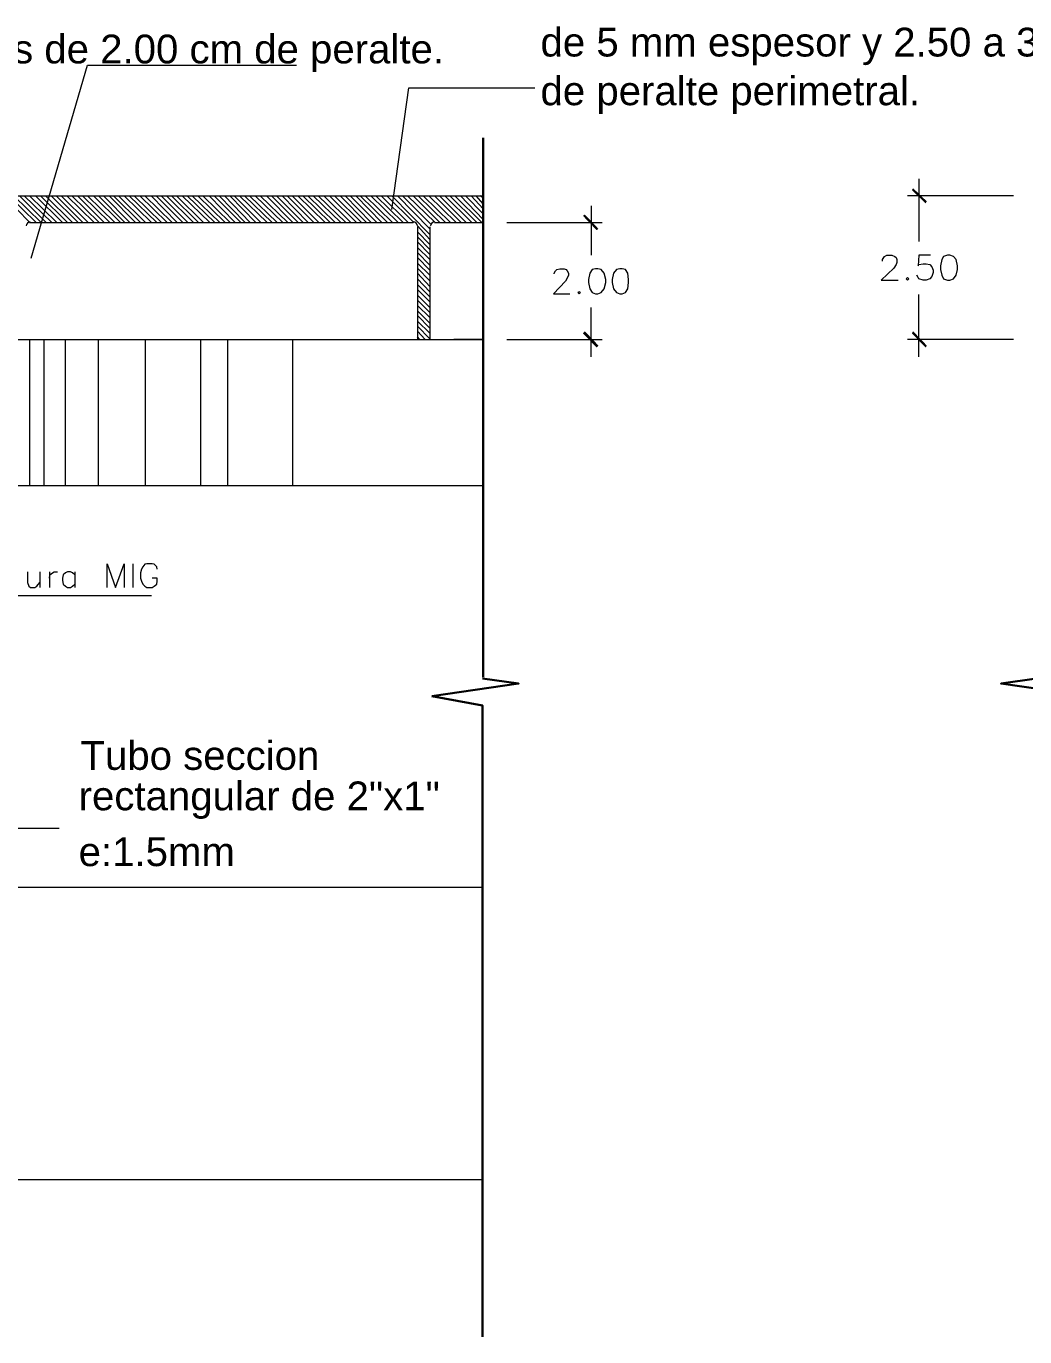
# Model space of a CAD drawing. Header units: inches. Extents: x 0.02 to 5.35, y 0.04 to 3.46.
# Drawn here: x 0.927 to 1.797, y 0.733 to 1.874 of the extents above; entities that cross this region are included whole.
import ezdxf

# ---------------------------------------------------------------- set-up
doc = ezdxf.new("R2010")
doc.units = ezdxf.units.IN
doc.header["$MEASUREMENT"] = 0
for name, color, linetype in [('PDF_PDF3_PDF8_0', 7, 'Continuous'), ('PDF_PDF3_PDF8_COTAS', 7, 'Continuous'), ('PDF_PDF3_PDF8_COTAS-01', 7, 'Continuous'), ('PDF_PDF3_PDF8_TEXTO', 7, 'Continuous'), ('PDF_Texto', 7, 'Continuous')]:
    doc.layers.add(name, color=color, linetype=linetype)
doc.layers.add('PDF_PDF3_PDF8_PROYECCION 2', color=7, linetype='Continuous', true_color=0x7f7f7f)
doc.styles.add('PDF Arial', font='arial.ttf')

msp = doc.modelspace()

# ---------------------------------------------------------------- linework, layer by layer
at = {"layer": 'PDF_PDF3_PDF8_0', "lineweight": 13}
for points in [[(0.9312, 1.6716), (0.9801, 1.8395), (1.1622, 1.8395)], [(1.2454, 1.714), (1.2601, 1.82), (1.3699, 1.82)], [(1.7042, 1.7406), (1.7042, 1.6862)], [(1.7868, 1.7259), (1.6944, 1.7259)], [(1.4188, 1.7172), (1.4188, 1.6743)], [(1.3454, 1.7026), (1.4286, 1.7026)], [(1.7042, 1.5857), (1.7042, 1.64)], [(1.4188, 1.5857), (1.4188, 1.6286)], [(1.3454, 1.6009), (1.4286, 1.6009)], [(1.7868, 1.6009), (1.6944, 1.6009)], [(0.9556, 1.1753), (0.8763, 1.1753), (0.8535, 1.1399)]]:
    msp.add_lwpolyline(points, dxfattribs=at)
at = {"layer": 'PDF_PDF3_PDF8_0', "lineweight": 18}
for points in [[(0.7208, 1.7259), (1.3248, 1.7259)], [(0.9296, 1.7026), (1.2639, 1.7026)], [(1.2824, 1.7026), (1.3248, 1.7026)], [(1.2677, 1.6988), (1.2677, 1.6009)], [(1.2785, 1.6988), (1.2785, 1.6009)], [(1.6727, 1.6689), (1.6727, 1.6705), (1.6737, 1.6721), (1.6743, 1.6732), (1.6765, 1.6743), (1.6808, 1.6743), (1.6835, 1.6732), (1.6846, 1.6721), (1.6852, 1.6705), (1.6852, 1.6678), (1.6846, 1.6661), (1.6824, 1.6629), (1.6716, 1.6525), (1.6862, 1.6525)], [(1.7145, 1.6743), (1.7042, 1.6743), (1.7036, 1.665), (1.7042, 1.6661), (1.708, 1.6667), (1.7107, 1.6667), (1.714, 1.6661), (1.7156, 1.664), (1.7167, 1.6612), (1.7167, 1.6591), (1.7156, 1.6558), (1.714, 1.6536), (1.7107, 1.6525), (1.708, 1.6525), (1.7042, 1.6536), (1.7036, 1.6547), (1.7026, 1.6569)], [(1.3867, 1.658), (1.3867, 1.6585), (1.3878, 1.6607), (1.3889, 1.6618), (1.3916, 1.6623), (1.3954, 1.6623), (1.3971, 1.6618), (1.3981, 1.6607), (1.3992, 1.6585), (1.3992, 1.6569), (1.3981, 1.6542), (1.3965, 1.6515), (1.3862, 1.6406), (1.4003, 1.6406)]]:
    msp.add_lwpolyline(points, dxfattribs=at)
for points in [[(1.7292, 1.6743), (1.7259, 1.6732), (1.7243, 1.6705), (1.7232, 1.665), (1.7232, 1.6618), (1.7243, 1.6569), (1.7259, 1.6536), (1.7292, 1.6525), (1.7314, 1.6525), (1.7346, 1.6536), (1.7368, 1.6569), (1.7379, 1.6618), (1.7379, 1.665), (1.7368, 1.6705), (1.7346, 1.6732), (1.7314, 1.6743)], [(1.4226, 1.6623), (1.4199, 1.6618), (1.4177, 1.6585), (1.4166, 1.6531), (1.4166, 1.6504), (1.4177, 1.6449), (1.4199, 1.6417), (1.4226, 1.6406), (1.4248, 1.6406), (1.4275, 1.6417), (1.4302, 1.6449), (1.4318, 1.6504), (1.4318, 1.6531), (1.4302, 1.6585), (1.4275, 1.6618), (1.4248, 1.6623)], [(1.4438, 1.6623), (1.4411, 1.6618), (1.4384, 1.6585), (1.4373, 1.6531), (1.4373, 1.6504), (1.4384, 1.6449), (1.4411, 1.6417), (1.4438, 1.6406), (1.446, 1.6406), (1.4487, 1.6417), (1.4509, 1.6449), (1.4514, 1.6504), (1.4514, 1.6531), (1.4509, 1.6585), (1.4487, 1.6618), (1.446, 1.6623)], [(1.6944, 1.6547), (1.6933, 1.6536), (1.6944, 1.6525), (1.6955, 1.6536)], [(1.4085, 1.6422), (1.4074, 1.6417), (1.4085, 1.6406), (1.4096, 1.6417)]]:
    msp.add_lwpolyline(points, close=True, dxfattribs=at)
at = {"layer": 'PDF_PDF3_PDF8_0', "lineweight": 5}
for points in [[(0.8317, 1.4737), (1.3248, 1.4737)], [(0.698, 1.1242), (1.3242, 1.1242)], [(0.698, 0.8698), (1.3242, 0.8698)]]:
    msp.add_lwpolyline(points, dxfattribs=at)
at = {"layer": 'PDF_PDF3_PDF8_0', "lineweight": 30}
msp.add_lwpolyline([(1.3242, 0.7328), (1.3242, 1.2824), (1.2802, 1.2905)], dxfattribs=at)
at = {"layer": 'PDF_PDF3_PDF8_0', "lineweight": 18}
for centre, start, end in [((0.9304, 1.6996), 89.9999, 178.6982), ((1.2641, 1.6996), 1.3018, 90.0001), ((1.2826, 1.6996), 90.0015, 178.6967)]:
    msp.add_arc(centre, 0.00353, start, end, dxfattribs=at)
at = {"layer": 'PDF_PDF3_PDF8_0', "transparency": 33554559}
for points in [[(1.7113, 1.721), (1.6982, 1.7308), (1.6993, 1.7325)], [(1.7102, 1.7194), (1.7113, 1.721), (1.6982, 1.7308)], [(1.4253, 1.6971), (1.4117, 1.7085), (1.4134, 1.7096)], [(1.4237, 1.696), (1.4253, 1.6971), (1.4117, 1.7085)], [(1.4134, 1.608), (1.4117, 1.6063), (1.4253, 1.5955)], [(1.4117, 1.6063), (1.4253, 1.5955), (1.4237, 1.5938)], [(1.6993, 1.608), (1.6982, 1.6063), (1.7113, 1.5955)], [(1.6982, 1.6063), (1.7113, 1.5955), (1.7102, 1.5938)]]:
    msp.add_solid(points, dxfattribs=at)
at = {"layer": 'PDF_PDF3_PDF8_COTAS', "lineweight": 30}
for points in [[(1.3248, 1.3068), (1.3248, 1.7765)], [(1.2802, 1.2905), (1.3557, 1.3014), (1.3242, 1.3057)], [(1.852, 1.2905), (1.7759, 1.3014), (1.8069, 1.3057)]]:
    msp.add_lwpolyline(points, dxfattribs=at)
at = {"layer": 'PDF_PDF3_PDF8_COTAS-01', "lineweight": 13}
for points in [[(0.9301, 1.7026), (0.9073, 1.7259)], [(0.9355, 1.7026), (0.9116, 1.7259)], [(0.9399, 1.7026), (0.916, 1.7259)], [(0.9442, 1.7026), (0.9209, 1.7259)], [(0.9491, 1.7026), (0.9252, 1.7259)], [(0.9535, 1.7026), (0.9296, 1.7259)], [(0.9584, 1.7026), (0.935, 1.7259)], [(0.9627, 1.7026), (0.9393, 1.7259)], [(0.9671, 1.7026), (0.9437, 1.7259)], [(0.972, 1.7026), (0.9486, 1.7259)], [(0.9763, 1.7026), (0.9529, 1.7259)], [(0.9807, 1.7026), (0.9573, 1.7259)], [(0.9861, 1.7026), (0.9622, 1.7259)], [(0.9904, 1.7026), (0.9665, 1.7259)], [(0.9948, 1.7026), (0.9714, 1.7259)], [(0.9997, 1.7026), (0.9758, 1.7259)], [(1.004, 1.7026), (0.9801, 1.7259)], [(1.0089, 1.7026), (0.9855, 1.7259)], [(1.0127, 1.7026), (0.9899, 1.7259)], [(1.0171, 1.7026), (0.9942, 1.7259)], [(1.022, 1.7026), (0.9991, 1.7259)], [(1.0263, 1.7026), (1.0029, 1.7259)], [(1.0307, 1.7026), (1.0073, 1.7259)], [(1.0361, 1.7026), (1.0122, 1.7259)], [(1.0405, 1.7026), (1.0165, 1.7259)], [(1.0448, 1.7026), (1.0209, 1.7259)], [(1.0497, 1.7026), (1.0258, 1.7259)], [(1.054, 1.7026), (1.0301, 1.7259)], [(1.0584, 1.7026), (1.0356, 1.7259)], [(1.0633, 1.7026), (1.0399, 1.7259)], [(1.0676, 1.7026), (1.0443, 1.7259)], [(1.0725, 1.7026), (1.0491, 1.7259)], [(1.0769, 1.7026), (1.0535, 1.7259)], [(1.0812, 1.7026), (1.0578, 1.7259)], [(1.0867, 1.7026), (1.0627, 1.7259)], [(1.091, 1.7026), (1.0671, 1.7259)], [(1.0954, 1.7026), (1.0714, 1.7259)], [(1.1002, 1.7026), (1.0763, 1.7259)], [(1.1046, 1.7026), (1.0807, 1.7259)], [(1.1089, 1.7026), (1.0861, 1.7259)], [(1.1138, 1.7026), (1.0905, 1.7259)], [(1.1176, 1.7026), (1.0948, 1.7259)], [(1.122, 1.7026), (1.0997, 1.7259)], [(1.1269, 1.7026), (1.1041, 1.7259)], [(1.1312, 1.7026), (1.1079, 1.7259)], [(1.1367, 1.7026), (1.1127, 1.7259)], [(1.141, 1.7026), (1.1171, 1.7259)], [(1.1454, 1.7026), (1.1214, 1.7259)], [(1.1503, 1.7026), (1.1263, 1.7259)], [(1.1546, 1.7026), (1.1307, 1.7259)], [(1.159, 1.7026), (1.1361, 1.7259)], [(1.1638, 1.7026), (1.1405, 1.7259)], [(1.1682, 1.7026), (1.1448, 1.7259)], [(1.1725, 1.7026), (1.1497, 1.7259)], [(1.1774, 1.7026), (1.1541, 1.7259)], [(1.1818, 1.7026), (1.1584, 1.7259)], [(1.1872, 1.7026), (1.1633, 1.7259)], [(1.1916, 1.7026), (1.1677, 1.7259)], [(1.1959, 1.7026), (1.172, 1.7259)], [(1.2008, 1.7026), (1.1769, 1.7259)], [(1.2052, 1.7026), (1.1812, 1.7259)], [(1.2095, 1.7026), (1.1861, 1.7259)], [(1.2144, 1.7026), (1.191, 1.7259)], [(1.2188, 1.7026), (1.1954, 1.7259)], [(1.2231, 1.7026), (1.2003, 1.7259)], [(1.2274, 1.7026), (1.2046, 1.7259)], [(1.2323, 1.7026), (1.209, 1.7259)], [(1.2367, 1.7026), (1.2139, 1.7259)], [(1.2416, 1.7026), (1.2177, 1.7259)], [(1.2459, 1.7026), (1.222, 1.7259)], [(1.2508, 1.7026), (1.2269, 1.7259)], [(1.2552, 1.7026), (1.2313, 1.7259)], [(1.2595, 1.7026), (1.2361, 1.7259)], [(1.2644, 1.7026), (1.241, 1.7259)], [(1.2785, 1.6922), (1.2454, 1.7259)], [(1.2785, 1.6971), (1.2503, 1.7259)], [(1.2791, 1.7015), (1.2546, 1.7259)], [(1.2829, 1.7026), (1.259, 1.7259)], [(1.2872, 1.7026), (1.2639, 1.7259)], [(1.2921, 1.7026), (1.2682, 1.7259)], [(1.2965, 1.7026), (1.2726, 1.7259)], [(1.3014, 1.7026), (1.2775, 1.7259)], [(1.3057, 1.7026), (1.2824, 1.7259)], [(1.3101, 1.7026), (1.2867, 1.7259)], [(1.315, 1.7026), (1.2916, 1.7259)], [(1.3193, 1.7026), (1.2959, 1.7259)], [(1.3237, 1.7026), (1.3003, 1.7259)], [(1.3248, 1.7053), (1.3052, 1.7259)], [(1.3248, 1.7102), (1.3095, 1.7259)], [(1.3248, 1.7145), (1.3144, 1.7259)], [(1.3248, 1.7189), (1.3188, 1.7259)], [(1.3248, 1.7238), (1.3226, 1.7259)], [(1.2785, 1.6879), (1.2677, 1.6998)], [(1.2785, 1.6835), (1.2677, 1.6944)], [(1.2785, 1.6792), (1.2677, 1.6901)], [(1.2785, 1.6748), (1.2677, 1.6857)], [(1.2785, 1.6705), (1.2677, 1.6808)], [(1.2785, 1.6656), (1.2677, 1.6765)], [(1.2785, 1.6612), (1.2677, 1.6721)], [(1.2785, 1.6569), (1.2677, 1.6672)], [(1.2785, 1.652), (1.2677, 1.6629)], [(1.2785, 1.6471), (1.2677, 1.6585)], [(1.2785, 1.6422), (1.2677, 1.6536)], [(1.2785, 1.6379), (1.2677, 1.6487)], [(1.2785, 1.6335), (1.2677, 1.6444)], [(1.2785, 1.6286), (1.2677, 1.6395)], [(1.2785, 1.6243), (1.2677, 1.6351)], [(1.2785, 1.6199), (1.2677, 1.6303)], [(1.2785, 1.615), (1.2677, 1.6259)], [(1.2785, 1.6107), (1.2677, 1.6216)], [(1.2785, 1.6063), (1.2677, 1.6167)], [(1.2785, 1.6014), (1.2677, 1.6123)], [(0.8317, 1.6009), (1.3248, 1.6009), (1.2992, 1.6009)], [(1.2742, 1.6009), (1.2677, 1.608)], [(1.2698, 1.6009), (1.2677, 1.6031)], [(0.823, 1.378), (1.0361, 1.378)]]:
    msp.add_lwpolyline(points, dxfattribs=at)
at = {"layer": 'PDF_PDF3_PDF8_PROYECCION 2', "lineweight": 5}
for points in [[(0.9301, 1.4737), (0.9301, 1.6009)], [(0.9426, 1.4737), (0.9426, 1.6009)], [(0.9611, 1.4737), (0.9611, 1.6009)], [(0.9899, 1.4737), (0.9899, 1.6009)], [(1.0307, 1.4737), (1.0307, 1.6009)], [(1.079, 1.4737), (1.079, 1.6004)], [(1.1024, 1.4737), (1.1024, 1.6004)], [(1.159, 1.4732), (1.159, 1.6004)]]:
    msp.add_lwpolyline(points, dxfattribs=at)
at = {"layer": 'PDF_PDF3_PDF8_TEXTO', "lineweight": 18}
for points in [[(0.9975, 1.3851), (0.9975, 1.4057), (1.0046, 1.3851), (1.0122, 1.4057), (1.0122, 1.3851)], [(1.0198, 1.4057), (1.0198, 1.3851)], [(1.041, 1.4009), (1.0405, 1.403), (1.0383, 1.4052), (1.0366, 1.4057), (1.0318, 1.4057), (1.0301, 1.4052), (1.0285, 1.403), (1.0274, 1.4009), (1.0263, 1.3976), (1.0263, 1.3932), (1.0274, 1.3905), (1.0285, 1.3878), (1.0301, 1.3862), (1.0318, 1.3851), (1.0366, 1.3851), (1.0383, 1.3862), (1.0405, 1.3878), (1.041, 1.3905), (1.041, 1.3932), (1.0366, 1.3932)], [(0.9279, 1.3987), (0.9279, 1.3894), (0.929, 1.3862), (0.9306, 1.3851), (0.9344, 1.3851), (0.9361, 1.3862), (0.9388, 1.3894)], [(0.9388, 1.3987), (0.9388, 1.3851)], [(0.947, 1.3987), (0.947, 1.3851)], [(0.947, 1.3932), (0.9475, 1.396), (0.9497, 1.3976), (0.9513, 1.3987), (0.954, 1.3987)], [(0.9692, 1.396), (0.9671, 1.3976), (0.9654, 1.3987), (0.9627, 1.3987), (0.9611, 1.3976), (0.9589, 1.396), (0.9584, 1.3932), (0.9584, 1.3911), (0.9589, 1.3878), (0.9611, 1.3862), (0.9627, 1.3851), (0.9654, 1.3851), (0.9671, 1.3862), (0.9692, 1.3878)], [(0.9692, 1.3987), (0.9692, 1.3851)]]:
    msp.add_lwpolyline(points, dxfattribs=at)

# ---------------------------------------------------------------- texts
at = {"layer": 'PDF_Texto', "attachment_point": 7, "style": 'PDF Arial'}
for s, insert, char_height in [('de 5 mm espesor y 2.50 a 3.00', (1.3748, 1.8396), 0.025046), ('Portalapices de 2.00 cm de peralte.', (0.7404, 1.8336), 0.025046), ('de peralte perimetral.', (1.3748, 1.7972), 0.025046), ('Tubo seccion', (0.9741, 1.2259), 0.025046), ('rectangular de 2"x1"', (0.9725, 1.1835), 0.025046), ('e:1.5mm', (0.9725, 1.1421), 0.02505)]:
    msp.add_mtext(s, dxfattribs=dict(at, insert=insert, char_height=char_height))

doc.saveas('drawing.dxf')
